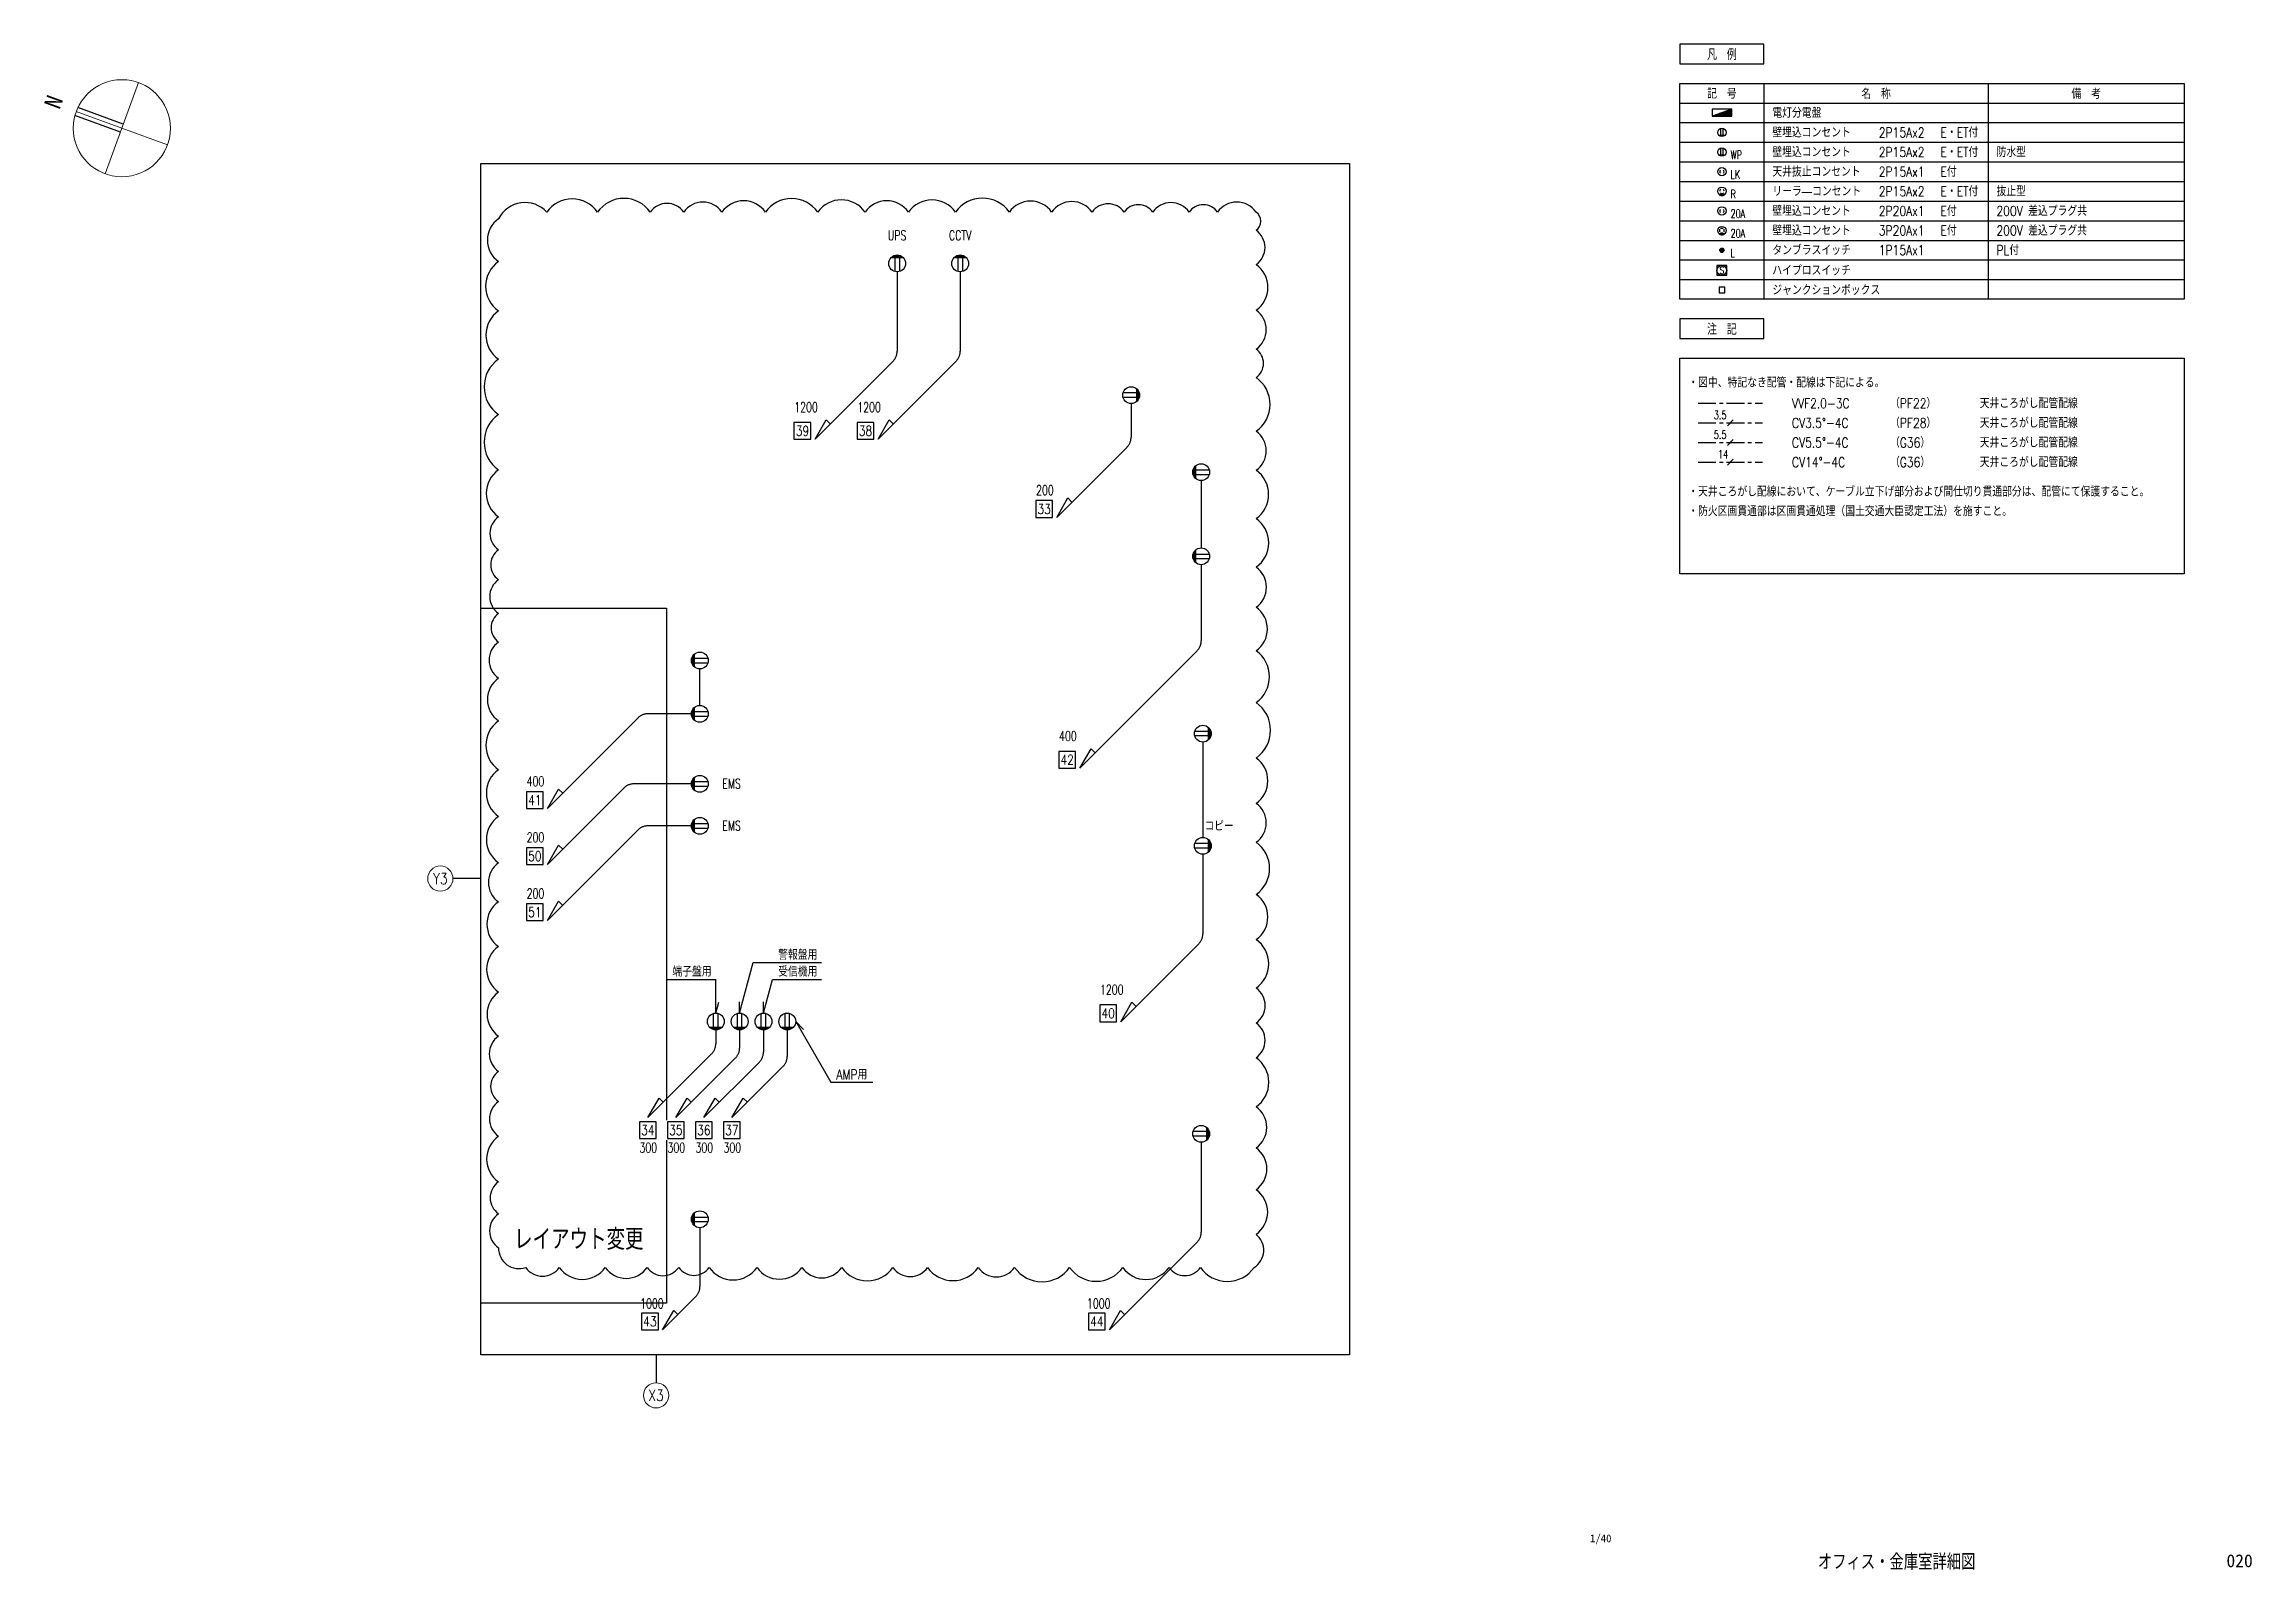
# Paper-space layout 'オフィス・金庫室' of a CAD drawing. Header units: millimetres. Extents: x 37 to 825, y 15 to 559.
# The model-space entities are those that its viewports show. They can reach past a viewport. Long polylines and large blocks are cut down to what shows.
import ezdxf
from ezdxf.enums import TextEntityAlignment as Align

# ---------------------------------------------------------------- set-up
doc = ezdxf.new("R2010")
doc.units = ezdxf.units.MM
doc.header["$LTSCALE"] = 0.2
doc.set_wipeout_variables(frame=1)
doc.linetypes.add('CENTER', pattern=[50.8, 31.75, -6.35, 6.35, -6.35])
doc.layers.get('Defpoints').update_dxf_attribs({"color": 5})
for name, color, linetype in [('1_シンボル', 2, 'Continuous'), ('1_乗数', 3, 'Continuous'), ('1_回路番号', 4, 'Continuous'), ('1_強調文字', 4, 'Continuous'), ('1_文字', 3, 'Continuous'), ('1_表', 7, 'Continuous'), ('1_配線_1', 1, 'Continuous'), ('1_配線_4', 1, 'CENTER'), ('A_寸法', 7, 'Continuous'), ('A_方位', 8, 'Continuous'), ('枠内記述', 3, 'Continuous')]:
    doc.layers.add(name, color=color, linetype=linetype)
doc.layers.add('1_容量', color=7, linetype='Continuous', plot=False)
doc.layers.add('1_追加変更', color=10, linetype='Continuous', plot=False)
doc.styles.get("Standard").update_dxf_attribs({"font": 'simplex.shx', "width": 0.8, "bigfont": 'extfont2.shx'})
doc.styles.add('STYLE1', font='MS Gothic.ttf')
doc.styles.add('ゴシック', font='MS Gothic.ttf', dxfattribs={"height": 4})
pattern_1 = [(0, (-51500, -9750), (0, 3.175), [])]

# ---------------------------------------------------------------- blocks, each defined once
blk = doc.blocks.new('C-ｼﾞｬﾝｸｼｮﾝﾎﾞｯｸｽ')
at = {"color": 0, "linetype": 'ByBlock'}
blk.add_lwpolyline([(-100, -100), (100, -100), (100, 100), (-100, 100)], close=True, dxfattribs=at)
blk = doc.blocks.new('O-ｺﾝｾﾝﾄW')
at = {"linetype": 'ByBlock'}
blk.add_hatch(color=0, dxfattribs=at).paths.add_polyline_path([(112, 50), (-112, 50, 0.447214)])
at = {"color": 0, "linetype": 'ByBlock'}
for p, q in [((-112, 50), (112, 50)), ((-40, 50), (-40, 295)), ((40, 50), (40, 295))]:
    blk.add_line(p, q, dxfattribs=at)
blk.add_circle((0, 150), 150, dxfattribs=at)
blk = doc.blocks.new('L-電灯分電盤')
at = {"linetype": 'ByBlock'}
h = blk.add_hatch(dxfattribs=at)
h.set_pattern_fill('LINE', color=0, style=0)
h.set_pattern_definition([(0, (-9550, -23375), (0, 3.175), [])])
h.paths.add_polyline_path([(350, 250), (-350, 0), (350, 0)])
at = {"color": 0, "linetype": 'ByBlock'}
for p, q in [((350, 250), (-350, 0)), ((350, 250), (-350, 250)), ((-350, 250), (-350, 0)), ((-350, 0), (350, 0)), ((350, 0), (350, 250))]:
    blk.add_line(p, q, dxfattribs=at)
blk = doc.blocks.new('O-ｺﾝｾﾝﾄ抜け止め')
at = {"color": 0, "linetype": 'ByBlock'}
blk.add_circle((0, 0), 150, dxfattribs=at)
for start, end in [(135, 225), (315, 45)]:
    blk.add_arc((0, 0), 80, start, end, dxfattribs=at)
blk = doc.blocks.new('L-SW')
at = {"linetype": 'ByBlock'}
h = blk.add_hatch(dxfattribs=at)
h.set_pattern_fill('LINE', color=0, style=0)
h.set_pattern_definition([(0, (-30500, -9025), (0, 3.175), [])])
edge = h.paths.add_edge_path()
edge.add_arc((0, 75), 75, 0, 360)
at = {"color": 0, "linetype": 'ByBlock'}
blk.add_circle((0, 75), 75, dxfattribs=at)
blk = doc.blocks.new('3P20A_E')
at = {"linetype": 'ByBlock'}
h = blk.add_hatch(dxfattribs=at)
h.set_pattern_fill('LINE', color=0, style=0)
h.set_pattern_definition(pattern_1)
h.paths.add_polyline_path([(112, 50), (-112, 50, 0.447214)])
at = {"color": 0, "linetype": 'ByBlock'}
for p, q in [((-112, 50), (112, 50)), ((-80, 100), (-80, 200)), ((-50, 230), (50, 230)), ((-50, 70), (50, 70)), ((80, 100), (80, 200))]:
    blk.add_line(p, q, dxfattribs=at)
blk.add_circle((0, 150), 150, dxfattribs=at)
blk = doc.blocks.new('O-ｺﾝｾﾝﾄ引掛け3PE付')
at = {"linetype": 'ByBlock'}
h = blk.add_hatch(dxfattribs=at)
h.set_pattern_fill('LINE', color=0, style=0)
h.set_pattern_definition(pattern_1)
h.paths.add_polyline_path([(112, 50), (-112, 50, 0.447214)])
at = {"color": 0, "linetype": 'ByBlock'}
blk.add_line((-112, 50), (112, 50), dxfattribs=at)
blk.add_circle((0, 150), 150, dxfattribs=at)
for start, end in [(120, 180), (225, 315), (0, 60)]:
    blk.add_arc((0, 150), 80, start, end, dxfattribs=at)
blk = doc.blocks.new('ハイプロスイッチ')
at = {"color": 0, "linetype": 'ByBlock'}
blk.add_lwpolyline([(-179, -172), (171, -172), (171, 178), (-179, 178)], close=True, dxfattribs=at)
blk.add_circle((-4, 3), 175, dxfattribs=at)
at = {"color": 0, "linetype": 'ByBlock', "width": 0.8}
blk.add_text('S', height=250, dxfattribs=at).set_placement((0, 0), align=Align.MIDDLE)
blk = doc.blocks.new('C-条数1')
at = {"color": 0, "linetype": 'ByBlock'}
blk.add_line((-106, -106), (106, 106), dxfattribs=at)

msp = doc.modelspace()

# ---------------------------------------------------------------- linework, layer by layer
at = {"layer": '1_文字'}
for p, q in [((28311, 27865), (28408, 28226)), ((28408, 28226), (28896, 28226)), ((27791, 28106), (28141, 28106)), ((28141, 27865), (28141, 28106)), ((28481, 27865), (28546, 28106)), ((28546, 28106), (28896, 28106)), ((28141, 27865), (28162, 27942)), ((28311, 27865), (28311, 27945)), ((28481, 27865), (28481, 27945)), ((28711, 27805), (28961, 27372)), ((28711, 27805), (28768, 27748)), ((28961, 27372), (29261, 27372))]:
    msp.add_line(p, q, dxfattribs=at)
at = {"layer": '1_配線_1'}
for points in [[(28849, 31960), (28929, 32099), (28958, 32070)], [(29299, 31960), (29379, 32099), (29408, 32070)], [(30739, 29613), (30819, 29752), (30848, 29723)], [(26939, 29325), (27019, 29463), (27048, 29434)], [(26939, 28925), (27019, 29063), (27048, 29034)], [(26939, 28525), (27019, 28663), (27048, 28634)], [(31031, 27804), (31111, 27942), (31141, 27913)], [(28056, 27120), (28136, 27259), (28166, 27230)], [(28256, 27120), (28336, 27259), (28366, 27230)], [(27761, 25605), (27841, 25744), (27870, 25714)], [(30950, 25605), (31030, 25744), (31059, 25714)]]:
    msp.add_lwpolyline(points, dxfattribs=at)
at = {"layer": '1_配線_4'}
for p, q in [((29435, 33155), (29435, 32588)), ((29885, 33155), (29885, 32588)), ((29406, 32517), (28849, 31960)), ((29856, 32517), (29299, 31960)), ((31105, 32215), (31105, 31975)), ((31076, 31904), (30574, 31402)), ((31605, 31665), (31605, 31185)), ((31605, 31065), (31605, 30521)), ((31576, 30450), (30739, 29613)), ((28027, 30061), (28027, 30321)), ((27586, 29972), (26939, 29325)), ((27967, 30001), (27656, 30001)), ((31617, 29799), (31617, 29119)), ((27486, 29472), (26939, 28925)), ((27967, 29501), (27556, 29501)), ((27586, 29172), (26939, 28525)), ((27967, 29201), (27656, 29201)), ((31617, 28999), (31617, 28431)), ((31588, 28360), (31031, 27804)), ((28141, 27745), (28141, 27646)), ((28311, 27745), (28311, 27616)), ((28481, 27745), (28481, 27586)), ((28651, 27745), (28651, 27556)), ((28452, 27516), (28056, 27120)), ((28622, 27486), (28256, 27120)), ((31605, 26944), (31605, 26301)), ((28028, 26334), (28028, 25914)), ((31576, 26231), (30950, 25605)), ((27999, 25843), (27761, 25605))]:
    msp.add_line(p, q, dxfattribs=at)
for centre, start, end in [((29335, 32588), 315, 0), ((29785, 32588), 315, 0), ((31005, 31975), 315, 0), ((31505, 30521), 315, 0), ((27656, 29901), 90, 135), ((27556, 29401), 90, 135), ((27656, 29101), 90, 135), ((31517, 28431), 315, 0), ((28041, 27646), 315, 0), ((28211, 27616), 315, 0), ((28381, 27586), 315, 0), ((28551, 27556), 315, 0), ((31505, 26301), 315, 0), ((27928, 25914), 315, 0)]:
    msp.add_arc(centre, 100, start, end, dxfattribs=at)

# ---------------------------------------------------------------- block references
at = {"layer": '1_シンボル', "linetype": 'Continuous', "xscale": 0.4, "yscale": 0.4, "zscale": 0.4}
for p, rotation in [((29435, 33275), 180.0000000000035), ((29885, 33275), 180.0000000000035), ((31165, 32275), 90), ((31545, 31725), 270), ((31545, 31125), 270), ((27967, 30381), 270), ((27967, 30001), 270.0000000000035), ((31677, 29859), 90.00000000000345), ((27967, 29501), 270.0000000000035), ((27967, 29201), 270.0000000000035), ((31677, 29059), 90.00000000000345), ((31665, 27004), 89.99999999999999), ((27967, 26394), 270)]:
    msp.add_blockref('O-ｺﾝｾﾝﾄW', p, dxfattribs=dict(at, rotation=rotation))
for p in [(28141, 27745), (28311, 27745), (28481, 27745), (28651, 27745)]:
    msp.add_blockref('O-ｺﾝｾﾝﾄW', p, dxfattribs=at)

# ---------------------------------------------------------------- texts
at = {"layer": '1_容量', "width": 0.7}
for s, p in [('UPS', (29435, 33415)), ('CCTV', (29885, 33415))]:
    msp.add_text(s, height=70, dxfattribs=at).set_placement(p, align=Align.MIDDLE)
for s, p in [('EMS', (28187, 29468)), ('EMS', (28187, 29168)), ('コピー', (31630, 29165))]:
    msp.add_text(s, height=70, dxfattribs=at).set_placement(p)
at = {"layer": '1_文字', "width": 0.8}
for s, p in [('警報盤用', (28586, 28246)), ('端子盤用', (27831, 28126)), ('受信機用', (28586, 28126)), ('AMP用', (29001, 27392))]:
    msp.add_text(s, height=70, dxfattribs=at).set_placement(p)
at = {"layer": '1_追加変更', "width": 0.8}
msp.add_text('レイアウト変更', height=150, dxfattribs=at).set_placement((26701, 26176))

# ---------------------------------------------------------------- next in the draw order: wipeouts: each hides what was drawn before it
for points in [[(28689, 31950), (28829, 31950), (28829, 32090), (28689, 32090)], [(29139, 31950), (29279, 31950), (29279, 32090), (29139, 32090)], [(30414, 31392), (30554, 31392), (30554, 31532), (30414, 31532)], [(30579, 29603), (30719, 29603), (30719, 29743), (30579, 29743)], [(26779, 28915), (26919, 28915), (26919, 29055), (26779, 29055)], [(26779, 28515), (26919, 28515), (26919, 28655), (26779, 28655)], [(30871, 27794), (31011, 27794), (31011, 27934), (30871, 27934)], [(27986, 26960), (28126, 26960), (28126, 27100), (27986, 27100)], [(30790, 25595), (30930, 25595), (30930, 25735), (30790, 25735)]]:
    msp.add_wipeout(points)

# ---------------------------------------------------------------- next in the draw order: linework, layer by layer
at = {"layer": '1_回路番号'}
for points in [[(28699, 31960), (28819, 31960), (28819, 32080), (28699, 32080)], [(29149, 31960), (29269, 31960), (29269, 32080), (29149, 32080)], [(30424, 31402), (30544, 31402), (30544, 31522), (30424, 31522)], [(30589, 29613), (30709, 29613), (30709, 29733), (30589, 29733)], [(26789, 28925), (26909, 28925), (26909, 29045), (26789, 29045)], [(26789, 28525), (26909, 28525), (26909, 28645), (26789, 28645)], [(30881, 27804), (31001, 27804), (31001, 27924), (30881, 27924)], [(27996, 26970), (28116, 26970), (28116, 27090), (27996, 27090)], [(30800, 25605), (30920, 25605), (30920, 25725), (30800, 25725)]]:
    msp.add_lwpolyline(points, close=True, dxfattribs=at)
at = {"layer": '1_配線_1'}
for points in [[(30574, 31402), (30654, 31541), (30683, 31512)], [(27856, 27120), (27936, 27259), (27966, 27230)]]:
    msp.add_lwpolyline(points, dxfattribs=at)
at = {"layer": '1_配線_4'}
msp.add_line((28282, 27546), (27856, 27120), dxfattribs=at)
at = {"layer": 'Defpoints'}
msp.add_lwpolyline([(20239, 30755), (27790, 30755), (27790, 25795), (20239, 25795)], close=True, dxfattribs=at)

# ---------------------------------------------------------------- next in the draw order: texts
at = {"layer": '1_回路番号', "width": 0.8}
for s, p in [('39', (28759, 32020)), ('38', (29209, 32020)), ('33', (30484, 31462)), ('42', (30649, 29673)), ('50', (26849, 28985)), ('51', (26849, 28585)), ('40', (30941, 27864)), ('36', (28056, 27030)), ('44', (30860, 25665))]:
    msp.add_text(s, height=70, dxfattribs=at).set_placement(p, align=Align.MIDDLE)
at = {"layer": '1_容量', "width": 0.7}
for s, p in [('1200', (28701, 32154)), ('1200', (29151, 32154)), ('200', (30427, 31562)), ('400', (30591, 29807)), ('200', (26791, 29084)), ('200', (26791, 28684)), ('1200', (30883, 27998)), ('300', (27996, 26870)), ('1000', (30790, 25758))]:
    msp.add_text(s, height=70, dxfattribs=at).set_placement(p)

# ---------------------------------------------------------------- next in the draw order: wipeouts: each hides what was drawn before it
for points in [[(27786, 26960), (27926, 26960), (27926, 27100), (27786, 27100)], [(27601, 25595), (27741, 25595), (27741, 25735), (27601, 25735)]]:
    msp.add_wipeout(points)

# ---------------------------------------------------------------- next in the draw order: linework, layer by layer
at = {"layer": '1_回路番号'}
for points in [[(27796, 26970), (27916, 26970), (27916, 27090), (27796, 27090)], [(27611, 25605), (27731, 25605), (27731, 25725), (27611, 25725)]]:
    msp.add_lwpolyline(points, close=True, dxfattribs=at)
at = {"layer": '1_配線_1'}
msp.add_lwpolyline([(27656, 27120), (27736, 27259), (27766, 27230)], dxfattribs=at)
at = {"layer": '1_配線_4'}
msp.add_line((28112, 27576), (27656, 27120), dxfattribs=at)

# ---------------------------------------------------------------- next in the draw order: texts
at = {"layer": '1_回路番号', "width": 0.8}
for s, p in [('35', (27856, 27030)), ('43', (27671, 25665))]:
    msp.add_text(s, height=70, dxfattribs=at).set_placement(p, align=Align.MIDDLE)
at = {"layer": '1_容量', "width": 0.7}
for s, p in [('300', (27796, 26870)), ('1000', (27601, 25758))]:
    msp.add_text(s, height=70, dxfattribs=at).set_placement(p)

# ---------------------------------------------------------------- next in the draw order: wipeouts: each hides what was drawn before it
for points in [[(27586, 26960), (27726, 26960), (27726, 27100), (27586, 27100)], [(28186, 26960), (28326, 26960), (28326, 27100), (28186, 27100)]]:
    msp.add_wipeout(points)

# ---------------------------------------------------------------- next in the draw order: linework, layer by layer
at = {"layer": '1_回路番号'}
for points in [[(27596, 26970), (27716, 26970), (27716, 27090), (27596, 27090)], [(28196, 26970), (28316, 26970), (28316, 27090), (28196, 27090)]]:
    msp.add_lwpolyline(points, close=True, dxfattribs=at)
at = {"layer": '1_追加変更'}
msp.add_lwpolyline([(31997, 33581, 0.520567), (31722, 33581, 0.520567), (31519, 33581, 0.520567), (31259, 33581, 0.520567), (31055, 33581, 0.520567), (30827, 33581, 0.520567), (30538, 33581, 0.520567), (30236, 33581, 0.520567), (29852, 33581, 0.520567), (29516, 33581, 0.520567), (29206, 33581, 0.520567), (28869, 33581, 0.520567), (28495, 33581, 0.520567), (28185, 33581, 0.520567), (27912, 33581, 0.520567), (27673, 33581, 0.520567), (27297, 33581, 0.520567), (26935, 33581, 0.520567), (26590, 33534, 0.520567), (26590, 33228, 0.520567), (26590, 32876, 0.520567), (26590, 32531, 0.520567), (26590, 32137, 0.520567), (26590, 31742, 0.520567), (26590, 31406, 0.520567), (26590, 31171, 0.520567), (26590, 30958, 0.520567), (26590, 30717, 0.520567), (26590, 30513, 0.520567), (26590, 30255, 0.520567), (26590, 29950, 0.520567), (26590, 29602, 0.520567), (26590, 29269, 0.520567), (26590, 28937, 0.520567), (26590, 28659, 0.520567), (26590, 28341, 0.520567), (26590, 28015, 0.520567), (26590, 27701, 0.520567), (26590, 27449, 0.520567), (26590, 27234, 0.520567), (26590, 26986, 0.520567), (26590, 26661, 0.520567), (26590, 26433, 0.520567), (26590, 26190, 0.520567), (26784, 26050, 0.520567), (27024, 26050, 0.520567), (27352, 26050, 0.520567), (27651, 26050, 0.520567), (27876, 26050, 0.520567), (28094, 26050, 0.520567), (28435, 26050, 0.520567), (28755, 26050, 0.520567), (29040, 26050, 0.520567), (29405, 26050, 0.520567), (29653, 26050, 0.520567), (30014, 26050, 0.520567), (30273, 26050, 0.520567), (30666, 26050, 0.520567), (31046, 26050, 0.520567), (31376, 26050, 0.520567), (31600, 26050, 0.520567), (31983, 26050, 0.520567), (31997, 26286, 0.520567), (31997, 26605, 0.520567), (31997, 26903, 0.520567), (31997, 27196, 0.520567), (31997, 27547, 0.520567), (31997, 27794, 0.520567), (31997, 28044, 0.520567), (31997, 28390, 0.520567), (31997, 28712, 0.520567), (31997, 29084, 0.520567), (31997, 29362, 0.520567), (31997, 29685, 0.520567), (31997, 30082, 0.520567), (31997, 30451, 0.520567), (31997, 30761, 0.520567), (31997, 31047, 0.520567), (31997, 31394, 0.520567), (31997, 31739, 0.520567), (31997, 32017, 0.520567), (31997, 32400, 0.520567), (31997, 32603, 0.520567), (31997, 32881, 0.520567), (31997, 33206, 0.520567), (31997, 33451, 0.520567)], format="xyb", close=True, dxfattribs=at)

# ---------------------------------------------------------------- next in the draw order: texts
at = {"layer": '1_回路番号', "width": 0.8}
for s, p in [('34', (27656, 27030)), ('37', (28256, 27030))]:
    msp.add_text(s, height=70, dxfattribs=at).set_placement(p, align=Align.MIDDLE)
at = {"layer": '1_容量', "width": 0.7}
for p in [(27596, 26870), (28196, 26870)]:
    msp.add_text('300', height=70, dxfattribs=at).set_placement(p)

# ---------------------------------------------------------------- next in the draw order: wipeouts: each hides what was drawn before it
msp.add_wipeout([(26779, 29315), (26919, 29315), (26919, 29455), (26779, 29455)])

# ---------------------------------------------------------------- next in the draw order: linework, layer by layer
at = {"layer": '1_回路番号'}
msp.add_lwpolyline([(26789, 29325), (26909, 29325), (26909, 29445), (26789, 29445)], close=True, dxfattribs=at)

# ---------------------------------------------------------------- next in the draw order: texts
at = {"layer": '1_回路番号', "width": 0.8}
msp.add_text('41', height=70, dxfattribs=at).set_placement((26849, 29385), align=Align.MIDDLE)
at = {"layer": '1_容量', "width": 0.7}
msp.add_text('400', height=70, dxfattribs=at).set_placement((26791, 29484))

psp = doc.layouts.new('オフィス・金庫室')

# ---------------------------------------------------------------- linework, layer by layer
at = {"layer": '1_強調文字', "color": 2}
for points in [[(621, 552), (651, 552), (651, 559), (621, 559)], [(621, 454), (651, 454), (651, 461), (621, 461)]]:
    psp.add_lwpolyline(points, close=True, dxfattribs=at)
at = {"layer": '1_表', "color": 3}
for p, q in [((651, 545), (651, 468)), ((731, 545), (731, 468))]:
    psp.add_line(p, q, dxfattribs=at)
at = {"layer": '1_表'}
for p, q in [((621, 538), (801, 538)), ((621, 531), (801, 531)), ((621, 524), (801, 524)), ((621, 517), (801, 517)), ((621, 510), (801, 510)), ((621, 503), (801, 503)), ((621, 496), (801, 496)), ((621, 489), (801, 489)), ((621, 482), (801, 482)), ((621, 475), (801, 475))]:
    psp.add_line(p, q, dxfattribs=at)
at = {"layer": '1_表', "color": 2}
for points in [[(621, 482), (621, 545), (801, 545), (801, 468), (621, 468)], [(801, 370), (621, 370), (621, 447), (801, 447)]]:
    psp.add_lwpolyline(points, close=True, dxfattribs=at)
at = {"layer": '1_配線_4'}
for p, q in [((627.5, 430.85), (650.5, 430.85)), ((627.5, 423.85), (650.5, 423.85)), ((627.5, 416.85), (650.5, 416.85)), ((627.5, 409.85), (650.5, 409.85))]:
    psp.add_line(p, q, dxfattribs=at)
at = {"layer": 'A_寸法'}
for p, q in [((193.15, 261.27), (183.15, 261.27)), ((255.65, 91.39), (255.65, 81.39))]:
    psp.add_line(p, q, dxfattribs=at)
at = {"layer": 'A_寸法', "lineweight": 13}
for centre in [(178.65, 261.27), (255.65, 76.89)]:
    psp.add_circle(centre, 4.5, dxfattribs=at)
at = {"layer": 'A_方位', "lineweight": 13}
for p, q in [((59.04, 512.74), (70.98, 545.27)), ((81.27, 523.04), (48.74, 534.98))]:
    psp.add_line(p, q, dxfattribs=at)
at = {"layer": 'A_方位', "lineweight": 25}
for p, q in [((65.52, 530.41), (49.26, 536.39)), ((64.49, 527.6), (48.23, 533.57))]:
    psp.add_line(p, q, dxfattribs=at)
at = {"layer": 'A_方位', "lineweight": 13}
psp.add_circle((65, 529), 17.33, dxfattribs=at)
at = {"layer": 'Defpoints'}
psp.add_lwpolyline([(193.15, 516.39), (503.15, 516.39), (503.15, 91.39), (193.15, 91.39)], close=True, dxfattribs=at)

# ---------------------------------------------------------------- block references
at = {"layer": '1_シンボル', "linetype": 'ByBlock', "xscale": 0.01, "yscale": 0.01, "zscale": 0.01}
psp.add_blockref('L-電灯分電盤', (636, 533.25), dxfattribs=at)
at = {"layer": '1_シンボル', "linetype": 'Continuous', "xscale": 0.01, "yscale": 0.01, "zscale": 0.01}
for name, p in [('O-ｺﾝｾﾝﾄW', (636, 526)), ('O-ｺﾝｾﾝﾄW', (636, 519)), ('C-ｼﾞｬﾝｸｼｮﾝﾎﾞｯｸｽ', (636, 471.26))]:
    psp.add_blockref(name, p, dxfattribs=at)
at = {"layer": '1_シンボル', "xscale": 0.01, "yscale": 0.01, "zscale": 0.01}
for name, p in [('O-ｺﾝｾﾝﾄ抜け止め', (636, 513.5)), ('O-ｺﾝｾﾝﾄ抜け止め', (636, 499.5)), ('3P20A_E', (636, 491)), ('L-SW', (636, 484.75)), ('ハイプロスイッチ', (636, 478.26))]:
    psp.add_blockref(name, p, dxfattribs=at)
at = {"layer": '1_シンボル', "lineweight": -2, "xscale": 0.01, "yscale": 0.01, "zscale": 0.01}
psp.add_blockref('O-ｺﾝｾﾝﾄ引掛け3PE付', (636, 505), dxfattribs=at)
at = {"layer": '1_乗数', "linetype": 'Continuous', "lineweight": 0, "xscale": 0.01, "yscale": 0.01, "zscale": 0.01}
for p in [(639, 423.85), (639, 416.85), (639, 409.85)]:
    psp.add_blockref('C-条数1', p, dxfattribs=at)

# ---------------------------------------------------------------- texts
at = {"layer": '1_乗数', "linetype": 'Continuous', "lineweight": 0, "width": 0.7}
for s, p in [('3.5', (633.13, 425.18)), ('5.5', (633.13, 418.18)), ('14', (634.63, 411.18))]:
    psp.add_text(s, height=3, dxfattribs=at).set_placement(p)
at = {"layer": '1_強調文字', "width": 0.8}
for s, p in [('凡\u3000例', (636, 555.5)), ('注\u3000記', (636, 457.5))]:
    psp.add_text(s, height=4, dxfattribs=at).set_placement(p, align=Align.MIDDLE)
at = {"layer": '1_文字', "width": 0.8}
for s, p in [('記\u3000号', (636, 541.5)), ('名\u3000称', (691, 541.5)), ('備\u3000考', (766, 541.5))]:
    psp.add_text(s, height=3.5, dxfattribs=at).set_placement(p, align=Align.MIDDLE)
at = {"layer": '1_文字', "linetype": 'Continuous', "width": 0.8}
for s, p in [('電灯分電盤', (654, 532.75)), ('壁埋込コンセント', (654, 525.75)), ('2P15Ax2', (692, 525.75)), ('E・ET付', (714, 525.75)), ('壁埋込コンセント', (654, 518.75)), ('2P15Ax2', (692, 518.75)), ('E・ET付', (714, 518.75)), ('天井抜止コンセント', (654, 511.75)), ('2P15Ax1', (692, 511.75)), ('E付', (714, 511.75)), ('リーラ―コンセント', (654, 504.75)), ('2P15Ax2', (692, 504.75)), ('E・ET付', (714, 504.75)), ('壁埋込コンセント', (654, 497.75)), ('2P20Ax1', (692, 497.75)), ('E付', (714, 497.75)), ('壁埋込コンセント', (654, 490.75)), ('3P20Ax1', (692, 490.75)), ('E付', (714, 490.75)), ('タンブラスイッチ', (654, 483.75)), ('1P15Ax1', (692, 483.75)), ('ハイプロスイッチ', (654, 476.51)), ('ジャンクションボックス', (654, 469.51))]:
    psp.add_text(s, height=3.5, dxfattribs=at).set_placement(p)
at = {"layer": '1_文字', "linetype": 'Continuous', "width": 0.7}
for s, p in [('WP', (639.1, 519.5)), ('LK', (639.1, 512.5)), ('R', (639.1, 505.5)), ('20A', (639.1, 498.5)), ('20A', (639.1, 491.5)), ('L', (639.1, 484.5))]:
    psp.add_text(s, height=3, dxfattribs=at).set_placement(p, align=Align.MIDDLE_LEFT)
at = {"layer": '1_文字', "width": 0.8}
for s, p in [('防水型', (734, 518.75)), ('抜止型', (734, 504.75)), ('200V 差込プラグ共', (734, 497.75)), ('200V 差込プラグ共', (734, 490.75)), ('PL付', (734, 483.75)), ('・図中、特記なき配管・配線は下記による。', (624, 436.5)), ('VVF2.0-3C', (661, 429.1)), ('CV3.5°-4C', (661, 422.1)), ('（PF22）', (696, 429.1)), ('（PF28）', (696, 422.1)), ('天井ころがし配管配線', (728, 429.1)), ('天井ころがし配管配線', (728, 422.1)), ('CV5.5°-4C', (661, 415.1)), ('（G36）', (696, 415.1)), ('天井ころがし配管配線', (728, 415.1)), ('CV14°-4C', (661, 408.1)), ('（G36）', (696, 408.1)), ('天井ころがし配管配線', (728, 408.1)), ('・天井ころがし配線において、ケーブル立下げ部分および間仕切り貫通部分は、配管にて保護すること。', (624, 397.6)), ('・防火区画貫通部は区画貫通処理（国土交通大臣認定工法）を施すこと。', (624, 390.6))]:
    psp.add_text(s, height=3.5, dxfattribs=at).set_placement(p)
at = {"layer": 'A_寸法', "width": 0.8}
for s, p in [('Y3', (178.65, 261.27)), ('X3', (255.65, 76.89))]:
    psp.add_text(s, height=4, dxfattribs=at).set_placement(p, align=Align.MIDDLE)
at = {"layer": 'A_方位', "style": 'STYLE1'}
psp.add_text('N', height=6, rotation=69.82606, dxfattribs=at).set_placement((37.1, 537.51), align=Align.TOP_LEFT)
at = {"layer": '枠内記述', "linetype": 'ByBlock', "lineweight": -2, "style": 'ゴシック'}
psp.add_text('1/40', height=2.8, dxfattribs=at).set_placement((588.95, 24.47))
at = {"layer": '枠内記述', "linetype": 'ByBlock', "lineweight": -2, "style": 'ゴシック', "width": 0.75}
psp.add_text('オフィス・金庫室詳細図', height=5, dxfattribs=at).set_placement((698.35, 17.69), align=Align.MIDDLE_CENTER)
at = {"layer": '枠内記述', "style": 'ゴシック'}
psp.add_text('020', height=4.6, dxfattribs=at).set_placement((816.05, 15.58))

# ---------------------------------------------------------------- viewports
at = {"layer": 'Defpoints'}
vp = psp.add_viewport(center=(348.15, 303.89), size=(310, 425), view_center_point=(29564.8, 29677.28), view_height=8500, dxfattribs=at)
vp.dxf.flags = 0x10000  # cut along an outline
vp.dxf.clipping_boundary_handle = psp.add_lwpolyline([(193.15, 516.39), (503.15, 516.39), (503.15, 91.39), (193.15, 91.39)], format="xyb", close=True, dxfattribs={"invisible": 1}).dxf.handle

doc.saveas('drawing.dxf')
